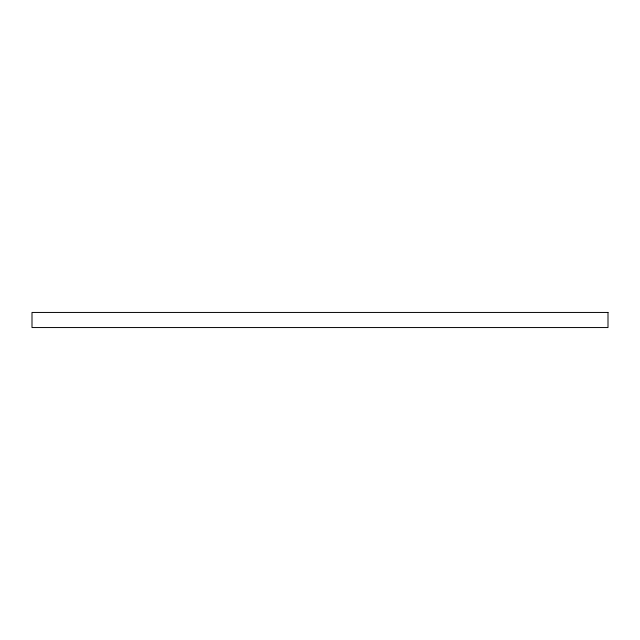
<?xml version="1.0" encoding="UTF-8"?>
<svg xmlns="http://www.w3.org/2000/svg" width="640" height="640" viewBox="0 0 640 640"><rect width="100%" height="100%" fill="white"/><g stroke="black" fill="none" stroke-linecap="round" stroke-linejoin="round"><path stroke-width="0.96" d="M608 312.448L32 312.448L32 327.552L608 327.552L608 312.448"/></g></svg>
